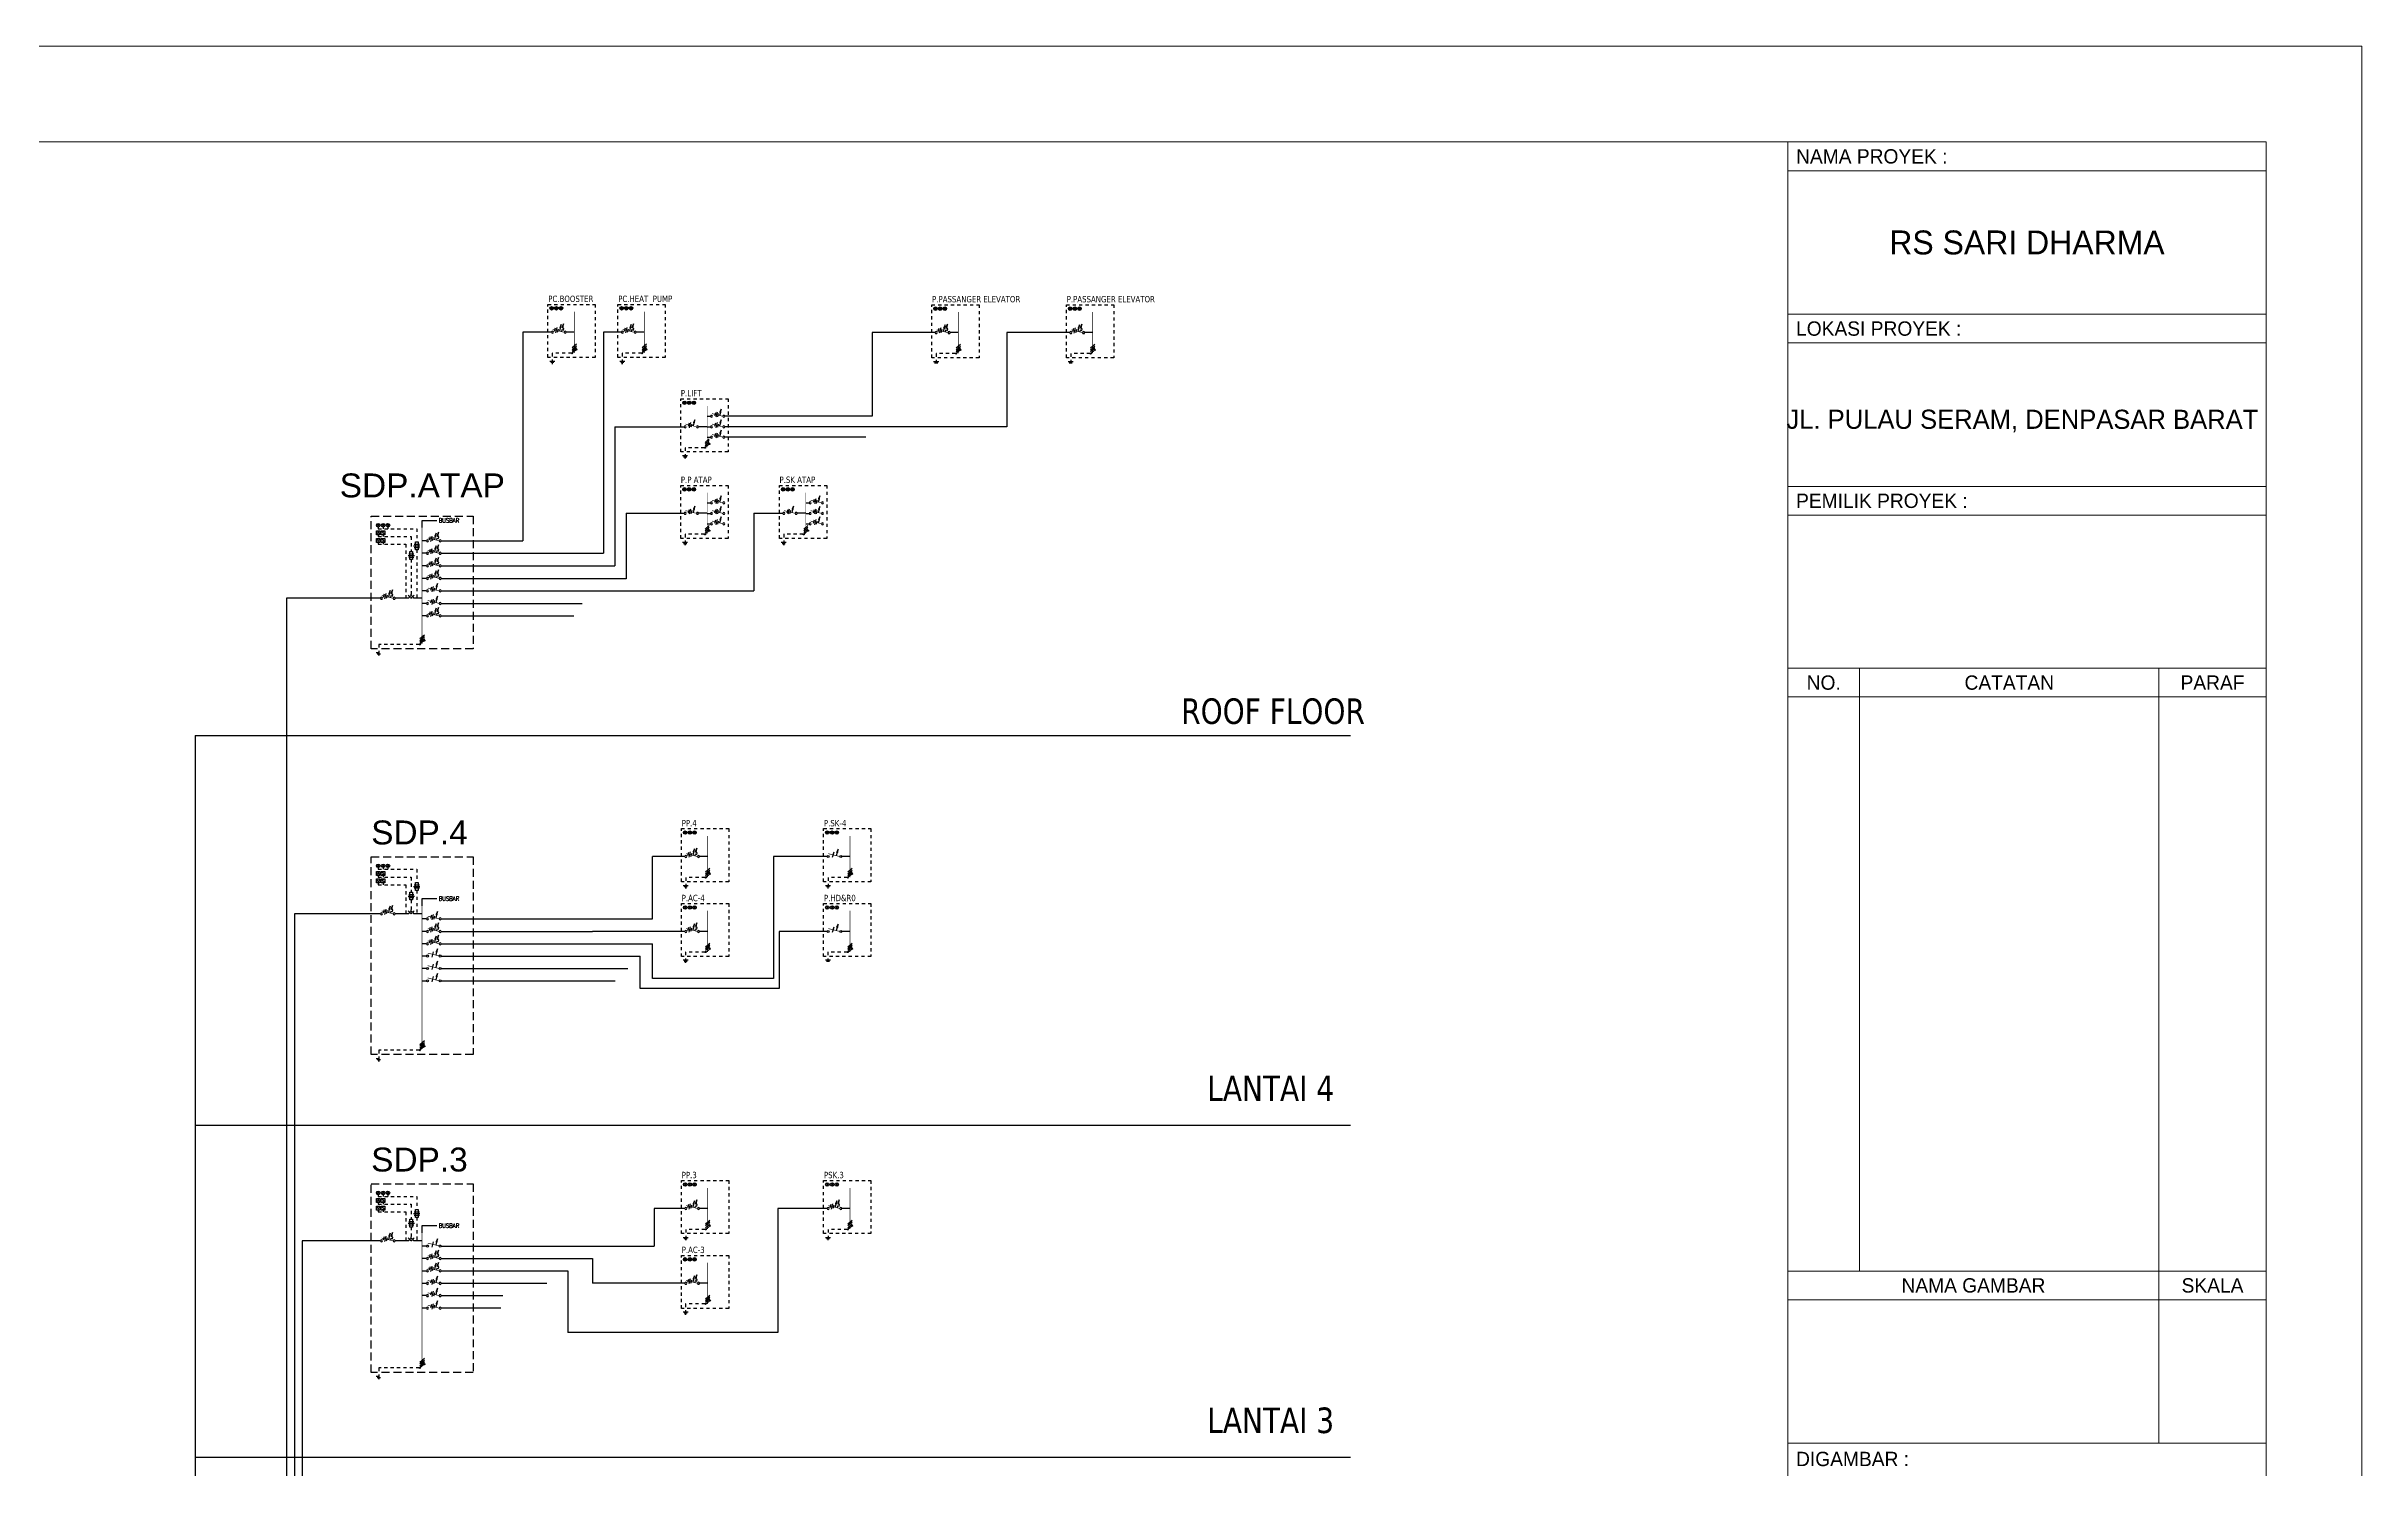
# Model space of a CAD drawing. Header units: inches. Extents: x 31310 to 32350, y 3900 to 5049.
# Drawn here: x 31863.4 to 31936, y 4212.1 to 4256.7 of the extents above; entities that cross this region are included whole.
import ezdxf
from ezdxf.enums import TextEntityAlignment as Align

# ---------------------------------------------------------------- set-up
doc = ezdxf.new("R2010")
doc.units = ezdxf.units.IN
doc.header["$MEASUREMENT"] = 0
doc.linetypes.add('DASHDOT2', pattern=[0.5, 0.25, -0.125, 0, -0.125])
doc.linetypes.add('HIDDEN', pattern=[0.375, 0.25, -0.125])
for name, color, linetype in [('-TXT', 7, 'Continuous'), ('TEXTKOP', 7, 'Continuous'), ('WIRING', 4, 'Continuous')]:
    doc.layers.add(name, color=color, linetype=linetype)
doc.layers.add('A-FURN-EQPM', color=177, linetype='Continuous', lineweight=0)
doc.layers.add('US-Elevation', color=9, linetype='Continuous', lineweight=5)
doc.styles.add('1 100', font='GOTHIC.TTF')
doc.styles.add('ARIAL', font='arial.ttf')
doc.styles.add('dwi', font='romans.shx', dxfattribs={"width": 0.8, "height": 0.3})
doc.styles.add('DWI1', font='verdana.ttf', dxfattribs={"height": 0.6})

# ---------------------------------------------------------------- blocks, each defined once
blk = doc.blocks.new('_ClosedBlank')
at = {"color": 0, "linetype": 'ByBlock', "lineweight": -2}
for p, q in [((-1, 0.17), (0, 0)), ((-1, 0.17), (-1, -0.17)), ((0, 0), (-1, -0.17))]:
    blk.add_line(p, q, dxfattribs=at)
blk = doc.blocks.new('-MCB3PH')
at = {"layer": 'WIRING', "color": 7}
for p, q in [((0.41, 0.17), (0.47, -0.03)), ((0.49, 0.26), (0.57, -0.06)), ((0.59, 0.22), (0.65, 0.02))]:
    blk.add_line(p, q, dxfattribs=at)
at = {"layer": 'WIRING', "const_width": 0.04}
blk.add_lwpolyline([(0.12, 0), (0.81, 0.17)], dxfattribs=at)
at = {"layer": 'WIRING', "color": 7}
blk.add_lwpolyline([(0.28, 0.24), (0.33, 0.05)], dxfattribs=at)
at = {"layer": 'WIRING'}
for centre in [(0.06, 0), (0.83, 0)]:
    blk.add_circle(centre, 0.0605, dxfattribs=at)
at = {"layer": 'WIRING', "color": 7, "xscale": 0.1999999999999972, "yscale": 0.1999999999999972, "zscale": 0.1999999999999972, "rotation": 105.3991931955513}
blk.add_blockref('_ClosedBlank', (0.23, 0.44), dxfattribs=at)
blk = doc.blocks.new('-MCCB')
at = {"layer": 'WIRING', "color": 7}
for p, q in [((0.14, 0.23), (0.23, 0.26)), ((0.16, 0.13), (0.14, 0.23)), ((0.26, 0.16), (0.16, 0.13)), ((0.23, 0.26), (0.21, 0.32)), ((0.49, 0.19), (0.55, -0.01)), ((0.56, 0.28), (0.65, -0.04)), ((0.67, 0.24), (0.73, 0.04))]:
    blk.add_line(p, q, dxfattribs=at)
at = {"layer": 'WIRING', "const_width": 0.04}
blk.add_lwpolyline([(0.12, 0), (0.81, 0.17)], dxfattribs=at)
at = {"layer": 'WIRING', "color": 7}
for points in [[(0.26, 0.16), (0.29, 0.04)], [(0.36, 0.27), (0.41, 0.07)]]:
    blk.add_lwpolyline(points, dxfattribs=at)
at = {"layer": 'WIRING'}
for centre in [(0.06, 0), (0.83, 0)]:
    blk.add_circle(centre, 0.0605, dxfattribs=at)
at = {"layer": 'WIRING', "color": 7, "xscale": 0.1999999999999972, "yscale": 0.1999999999999972, "zscale": 0.1999999999999972, "rotation": 105.3991931955513}
for p in [(0.16, 0.51), (0.3, 0.46)]:
    blk.add_blockref('_ClosedBlank', p, dxfattribs=at)
blk = doc.blocks.new('erthrhhrthre')
for p, q in [((-103.505, 130.043), (-229.505, 130.043)), ((-103.505, 40.943), (-103.505, 130.043)), ((-121.505, 121.643), (-106.505, 121.643)), ((-121.505, 116.243), (-106.505, 116.243)), ((-121.505, 110.543), (-106.505, 110.543)), ((-121.505, 91.642), (-106.505, 91.642)), ((-121.505, 86.242), (-106.505, 86.242))]:
    blk.add_line(p, q)
at = {"color": 5}
for p, q in [((-106.505, 127.043), (-225.005, 127.043)), ((-121.505, 43.943), (-121.505, 127.043)), ((-106.505, 43.943), (-106.505, 127.043))]:
    blk.add_line(p, q, dxfattribs=at)
at = {"ltscale": 8}
for p, q in [((-121.505, 126.143), (-106.505, 126.143)), ((-121.505, 120.743), (-106.505, 120.743)), ((-121.505, 115.343), (-106.505, 115.343)), ((-119.255, 91.642), (-119.255, 110.543)), ((-109.863, 86.242), (-109.863, 110.543)), ((-121.505, 109.643), (-106.505, 109.643)), ((-121.505, 90.742), (-106.505, 90.742))]:
    blk.add_line(p, q, dxfattribs=at)
at = {"layer": 'A-FURN-EQPM', "color": 0, "linetype": 'ByBlock', "lineweight": -2, "ltscale": 0.25}
blk.add_lwpolyline([(-229.505, 40.943), (-103.505, 40.943), (-103.505, 130.043), (-229.505, 130.043)], close=True, dxfattribs=at)
at = {"layer": 'TEXTKOP', "style": '1 100'}
for s, p in [('NAMA PROYEK :', (-121.247, 126.593)), ('LOKASI PROYEK :', (-121.247, 121.193)), ('PEMILIK PROYEK :', (-121.247, 115.793)), ('DIGAMBAR :', (-121.247, 85.75))]:
    blk.add_text(s, height=0.45, dxfattribs=at).set_placement(p, align=Align.MIDDLE_LEFT)
at = {"layer": 'TEXTKOP', "style": '1 100', "oblique": 0}
for s, height, p in [('RS SARI DHARMA', 0.75, (-114.005, 123.893)), ('JL. PULAU SERAM, DENPASAR BARAT ', 0.6, (-114.037, 118.349))]:
    blk.add_text(s, height=height, rotation=359.99148, dxfattribs=at).set_placement(p, align=Align.MIDDLE_CENTER)
at = {"layer": 'TEXTKOP', "style": '1 100'}
for s, p in [('NO.', (-120.38, 110.093)), ('CATATAN', (-114.559, 110.093)), ('PARAF', (-108.184, 110.093)), ('NAMA GAMBAR', (-115.684, 91.192)), ('SKALA', (-108.184, 91.192))]:
    blk.add_text(s, height=0.45, dxfattribs=at).set_placement(p, align=Align.MIDDLE_CENTER)

msp = doc.modelspace()

# ---------------------------------------------------------------- linework, layer by layer
at = {"ltscale": 2}
for p, q in [((31874.741, 4240.754), (31874.9, 4240.754)), ((31874.895, 4241.008), (31875.094, 4241.008)), ((31874.915, 4241.057), (31875.074, 4241.057)), ((31874.915, 4240.96), (31875.074, 4240.96)), ((31874.721, 4240.706), (31874.92, 4240.706)), ((31874.741, 4240.658), (31874.9, 4240.658)), ((31874.721, 4230.028), (31874.92, 4230.028)), ((31874.741, 4230.076), (31874.9, 4230.076)), ((31874.741, 4229.98), (31874.9, 4229.98)), ((31874.895, 4230.33), (31875.094, 4230.33)), ((31874.915, 4230.378), (31875.074, 4230.378)), ((31874.915, 4230.282), (31875.074, 4230.282)), ((31874.721, 4219.772), (31874.92, 4219.772)), ((31874.741, 4219.82), (31874.9, 4219.82)), ((31874.741, 4219.724), (31874.9, 4219.724)), ((31874.895, 4220.074), (31875.094, 4220.074)), ((31874.915, 4220.123), (31875.074, 4220.123)), ((31874.915, 4220.026), (31875.074, 4220.026))]:
    msp.add_line(p, q, dxfattribs=at)
at = {"color": 5, "ltscale": 0.03}
for p, q in [((31874.815, 4239.365), (31874.815, 4239.365)), ((31874.815, 4229.472), (31874.815, 4229.472)), ((31874.815, 4219.216), (31874.815, 4219.216))]:
    msp.add_line(p, q, dxfattribs=at)
at = {"color": 8, "ltscale": 2}
for p, q in [((31868.038, 4235.06), (31868.038, 4180.626)), ((31868.038, 4235.06), (31904.277, 4235.06)), ((31868.038, 4235.06), (31904.277, 4235.06)), ((31868.038, 4222.848), (31904.277, 4222.848)), ((31868.038, 4212.437), (31904.277, 4212.437))]:
    msp.add_line(p, q, dxfattribs=at)
at = {"color": 7, "ltscale": 2, "elevation": 0}
for points in [[(31874.776, 4240.828), (31874.864, 4240.828), (31874.864, 4240.584), (31874.776, 4240.584)], [(31874.95, 4241.131), (31875.039, 4241.131), (31875.039, 4240.886), (31874.95, 4240.886)], [(31874.776, 4230.15), (31874.864, 4230.15), (31874.864, 4229.906), (31874.776, 4229.906)], [(31874.95, 4230.453), (31875.039, 4230.453), (31875.039, 4230.208), (31874.95, 4230.208)], [(31874.776, 4219.894), (31874.864, 4219.894), (31874.864, 4219.65), (31874.776, 4219.65)], [(31874.95, 4220.197), (31875.039, 4220.197), (31875.039, 4219.952), (31874.95, 4219.952)]]:
    msp.add_lwpolyline(points, close=True, dxfattribs=at)
at = {"ltscale": 2}
for centre in [(31874.82, 4239.38), (31874.82, 4229.487), (31874.82, 4219.231)]:
    msp.add_circle(centre, 0.0148, dxfattribs=at)
at = {"layer": 'WIRING', "color": 8}
for p, q in [((31879.262, 4248.496), (31879.186, 4248.42)), ((31879.186, 4248.496), (31879.262, 4248.42)), ((31879.333, 4248.496), (31879.409, 4248.42)), ((31879.409, 4248.496), (31879.333, 4248.42)), ((31879.556, 4248.496), (31879.48, 4248.42)), ((31879.48, 4248.496), (31879.556, 4248.42)), ((31881.457, 4248.496), (31881.381, 4248.42)), ((31881.381, 4248.496), (31881.457, 4248.42)), ((31881.527, 4248.496), (31881.604, 4248.42)), ((31881.604, 4248.496), (31881.527, 4248.42)), ((31881.75, 4248.496), (31881.674, 4248.42)), ((31881.674, 4248.496), (31881.75, 4248.42)), ((31891.303, 4248.485), (31891.226, 4248.409)), ((31891.226, 4248.485), (31891.303, 4248.409)), ((31891.373, 4248.485), (31891.45, 4248.409)), ((31891.45, 4248.485), (31891.373, 4248.409)), ((31891.596, 4248.485), (31891.52, 4248.409)), ((31891.52, 4248.485), (31891.596, 4248.409)), ((31895.525, 4248.485), (31895.448, 4248.409)), ((31895.448, 4248.485), (31895.525, 4248.409)), ((31895.595, 4248.485), (31895.672, 4248.409)), ((31895.672, 4248.485), (31895.595, 4248.409)), ((31895.818, 4248.485), (31895.742, 4248.409)), ((31895.742, 4248.485), (31895.818, 4248.409)), ((31883.429, 4245.534), (31883.352, 4245.458)), ((31883.352, 4245.534), (31883.429, 4245.458)), ((31883.499, 4245.534), (31883.575, 4245.458)), ((31883.575, 4245.534), (31883.499, 4245.458)), ((31883.722, 4245.534), (31883.646, 4245.458)), ((31883.646, 4245.534), (31883.722, 4245.458)), ((31883.429, 4242.819), (31883.352, 4242.742)), ((31883.352, 4242.819), (31883.429, 4242.742)), ((31883.499, 4242.819), (31883.575, 4242.742)), ((31883.575, 4242.819), (31883.499, 4242.742)), ((31883.722, 4242.819), (31883.646, 4242.742)), ((31883.646, 4242.819), (31883.722, 4242.742)), ((31886.523, 4242.819), (31886.447, 4242.742)), ((31886.447, 4242.819), (31886.523, 4242.742)), ((31886.594, 4242.819), (31886.67, 4242.742)), ((31886.67, 4242.819), (31886.594, 4242.742)), ((31886.817, 4242.819), (31886.741, 4242.742)), ((31886.741, 4242.819), (31886.817, 4242.742)), ((31873.743, 4241.695), (31873.823, 4241.615)), ((31873.823, 4241.695), (31873.743, 4241.615)), ((31873.976, 4241.695), (31873.896, 4241.615)), ((31873.896, 4241.695), (31873.976, 4241.615)), ((31874.049, 4241.695), (31874.129, 4241.615)), ((31874.129, 4241.695), (31874.049, 4241.615)), ((31883.448, 4232.056), (31883.372, 4231.98)), ((31883.372, 4232.056), (31883.448, 4231.98)), ((31883.518, 4232.056), (31883.595, 4231.98)), ((31883.595, 4232.056), (31883.518, 4231.98)), ((31883.742, 4232.056), (31883.665, 4231.98)), ((31883.665, 4232.056), (31883.742, 4231.98)), ((31887.909, 4232.056), (31887.833, 4231.98)), ((31887.833, 4232.056), (31887.909, 4231.98)), ((31887.98, 4232.056), (31888.056, 4231.98)), ((31888.056, 4232.056), (31887.98, 4231.98)), ((31888.203, 4232.056), (31888.127, 4231.98)), ((31888.127, 4232.056), (31888.203, 4231.98)), ((31873.743, 4231.017), (31873.823, 4230.937)), ((31873.823, 4231.017), (31873.743, 4230.937)), ((31873.976, 4231.017), (31873.896, 4230.937)), ((31873.896, 4231.017), (31873.976, 4230.937)), ((31874.049, 4231.017), (31874.129, 4230.937)), ((31874.129, 4231.017), (31874.049, 4230.937)), ((31883.448, 4229.709), (31883.372, 4229.633)), ((31883.372, 4229.709), (31883.448, 4229.633)), ((31883.518, 4229.709), (31883.595, 4229.633)), ((31883.595, 4229.709), (31883.518, 4229.633)), ((31883.742, 4229.709), (31883.665, 4229.633)), ((31883.665, 4229.709), (31883.742, 4229.633)), ((31887.909, 4229.709), (31887.833, 4229.633)), ((31887.833, 4229.709), (31887.909, 4229.633)), ((31887.98, 4229.709), (31888.056, 4229.633)), ((31888.056, 4229.709), (31887.98, 4229.633)), ((31888.203, 4229.709), (31888.127, 4229.633)), ((31888.127, 4229.709), (31888.203, 4229.633)), ((31873.743, 4220.761), (31873.823, 4220.681)), ((31873.823, 4220.761), (31873.743, 4220.681)), ((31873.976, 4220.761), (31873.896, 4220.681)), ((31873.896, 4220.761), (31873.976, 4220.681)), ((31874.049, 4220.761), (31874.129, 4220.681)), ((31874.129, 4220.761), (31874.049, 4220.681)), ((31883.448, 4221.023), (31883.372, 4220.947)), ((31883.372, 4221.023), (31883.448, 4220.947)), ((31883.518, 4221.023), (31883.595, 4220.947)), ((31883.595, 4221.023), (31883.518, 4220.947)), ((31883.742, 4221.023), (31883.665, 4220.947)), ((31883.665, 4221.023), (31883.742, 4220.947)), ((31887.909, 4221.023), (31887.833, 4220.947)), ((31887.833, 4221.023), (31887.909, 4220.947)), ((31887.98, 4221.023), (31888.056, 4220.947)), ((31888.056, 4221.023), (31887.98, 4220.947)), ((31888.203, 4221.023), (31888.127, 4220.947)), ((31888.127, 4221.023), (31888.203, 4220.947)), ((31883.448, 4218.676), (31883.372, 4218.6)), ((31883.372, 4218.676), (31883.448, 4218.6)), ((31883.518, 4218.676), (31883.595, 4218.6)), ((31883.595, 4218.676), (31883.518, 4218.6)), ((31883.742, 4218.676), (31883.665, 4218.6)), ((31883.665, 4218.676), (31883.742, 4218.6))]:
    msp.add_line(p, q, dxfattribs=at)
at = {"layer": 'WIRING', "ltscale": 2}
for p, q in [((31879.217, 4247.706), (31878.321, 4247.706)), ((31878.321, 4247.706), (31878.321, 4241.168)), ((31881.411, 4247.706), (31880.851, 4247.706)), ((31880.851, 4247.706), (31880.851, 4240.775)), ((31881.203, 4244.744), (31881.203, 4240.382)), ((31881.203, 4244.744), (31883.383, 4244.744)), ((31884.102, 4245.071), (31884.212, 4245.071)), ((31884.102, 4244.743), (31884.212, 4244.743)), ((31884.102, 4244.417), (31884.212, 4244.417)), ((31884.102, 4242.355), (31884.212, 4242.355)), ((31887.197, 4242.355), (31887.307, 4242.355)), ((31881.556, 4242.029), (31881.556, 4239.98)), ((31881.556, 4242.029), (31883.383, 4242.029)), ((31884.102, 4242.028), (31884.212, 4242.028)), ((31884.102, 4241.702), (31884.212, 4241.702)), ((31885.57, 4242.029), (31885.57, 4239.597)), ((31885.57, 4242.029), (31886.478, 4242.029)), ((31887.197, 4242.028), (31887.307, 4242.028)), ((31887.197, 4241.702), (31887.307, 4241.702)), ((31875.298, 4241.168), (31875.16, 4241.168)), ((31875.298, 4240.775), (31875.16, 4240.775)), ((31875.761, 4241.168), (31878.321, 4241.168)), ((31875.761, 4240.775), (31880.851, 4240.775)), ((31875.298, 4240.382), (31875.16, 4240.382)), ((31875.761, 4240.382), (31881.203, 4240.382)), ((31873.854, 4239.365), (31870.903, 4239.365)), ((31870.903, 4239.365), (31870.903, 4192.898)), ((31875.298, 4239.99), (31875.16, 4239.99)), ((31875.298, 4239.597), (31875.16, 4239.597)), ((31881.556, 4239.98), (31875.76, 4239.98)), ((31875.761, 4239.597), (31885.57, 4239.597)), ((31875.298, 4239.205), (31875.16, 4239.205)), ((31875.298, 4238.812), (31875.16, 4238.812)), ((31875.761, 4239.205), (31880.178, 4239.205)), ((31875.761, 4238.812), (31879.921, 4238.812)), ((31883.402, 4231.267), (31882.387, 4231.267)), ((31882.387, 4229.312), (31882.387, 4231.267)), ((31887.864, 4231.267), (31886.179, 4231.267)), ((31886.179, 4231.267), (31886.179, 4227.448)), ((31871.153, 4229.472), (31871.153, 4192.148)), ((31873.854, 4229.472), (31871.153, 4229.472)), ((31875.298, 4229.312), (31875.16, 4229.312)), ((31875.761, 4229.312), (31882.387, 4229.312)), ((31875.298, 4228.919), (31875.16, 4228.919)), ((31875.298, 4228.526), (31875.16, 4228.526)), ((31875.761, 4228.919), (31880.504, 4228.919)), ((31875.761, 4228.534), (31882.387, 4228.534)), ((31883.402, 4228.919), (31880.504, 4228.919)), ((31882.387, 4227.448), (31882.387, 4228.534)), ((31887.864, 4228.919), (31886.364, 4228.919)), ((31886.364, 4228.919), (31886.364, 4227.131)), ((31875.298, 4228.141), (31875.16, 4228.141)), ((31875.298, 4227.756), (31875.16, 4227.756)), ((31875.761, 4228.149), (31882.002, 4228.149)), ((31875.761, 4227.756), (31881.609, 4227.756)), ((31882.002, 4227.131), (31882.002, 4228.149)), ((31875.298, 4227.364), (31875.16, 4227.364)), ((31875.761, 4227.371), (31881.217, 4227.371)), ((31886.364, 4227.131), (31882.002, 4227.131)), ((31886.179, 4227.448), (31882.387, 4227.448)), ((31883.402, 4220.233), (31882.444, 4220.233)), ((31882.444, 4220.233), (31882.444, 4219.056)), ((31887.864, 4220.233), (31886.316, 4220.233)), ((31886.316, 4220.233), (31886.316, 4216.341)), ((31871.403, 4219.216), (31871.403, 4191.398)), ((31873.854, 4219.216), (31871.403, 4219.216)), ((31875.298, 4219.056), (31875.16, 4219.056)), ((31875.761, 4219.056), (31882.444, 4219.056)), ((31875.298, 4218.663), (31875.16, 4218.663)), ((31875.298, 4218.27), (31875.16, 4218.27)), ((31875.761, 4218.663), (31880.504, 4218.663)), ((31875.761, 4218.278), (31879.728, 4218.278)), ((31879.728, 4218.278), (31879.728, 4216.341)), ((31880.504, 4218.663), (31880.504, 4217.886)), ((31875.298, 4217.885), (31875.16, 4217.885)), ((31875.298, 4217.5), (31875.16, 4217.5)), ((31875.761, 4217.893), (31879.073, 4217.893)), ((31875.761, 4217.5), (31877.694, 4217.5)), ((31883.402, 4217.886), (31880.504, 4217.886)), ((31875.298, 4217.108), (31875.16, 4217.108)), ((31875.761, 4217.115), (31877.627, 4217.115)), ((31886.316, 4216.341), (31879.728, 4216.341))]:
    msp.add_line(p, q, dxfattribs=at)
at = {"layer": 'WIRING'}
for p, q in [((31879.936, 4247.706), (31879.661, 4247.706)), ((31882.13, 4247.706), (31881.856, 4247.706)), ((31889.282, 4247.695), (31889.282, 4245.071)), ((31891.257, 4247.695), (31889.282, 4247.695)), ((31891.976, 4247.695), (31891.701, 4247.695)), ((31893.504, 4247.695), (31893.504, 4244.743)), ((31895.479, 4247.695), (31893.504, 4247.695)), ((31896.198, 4247.695), (31895.923, 4247.695)), ((31884.102, 4244.744), (31883.827, 4244.744)), ((31889.282, 4245.071), (31884.656, 4245.071)), ((31893.504, 4244.743), (31884.656, 4244.743)), ((31889.08, 4244.417), (31884.656, 4244.417)), ((31884.102, 4242.029), (31883.827, 4242.029)), ((31887.197, 4242.029), (31886.922, 4242.029)), ((31874.748, 4239.365), (31874.317, 4239.365)), ((31874.769, 4239.417), (31874.728, 4239.458)), ((31874.82, 4239.438), (31874.82, 4239.492)), ((31874.872, 4239.417), (31874.913, 4239.458)), ((31875.16, 4239.365), (31874.893, 4239.365)), ((31884.121, 4231.267), (31883.847, 4231.267)), ((31888.583, 4231.267), (31888.308, 4231.267)), ((31874.748, 4229.472), (31874.317, 4229.472)), ((31874.769, 4229.524), (31874.728, 4229.565)), ((31874.82, 4229.545), (31874.82, 4229.599)), ((31874.872, 4229.524), (31874.913, 4229.565)), ((31875.16, 4229.472), (31874.893, 4229.472)), ((31884.121, 4228.919), (31883.847, 4228.919)), ((31888.583, 4228.919), (31888.308, 4228.919)), ((31884.121, 4220.233), (31883.847, 4220.233)), ((31888.583, 4220.233), (31888.308, 4220.233)), ((31874.748, 4219.216), (31874.317, 4219.216)), ((31874.769, 4219.268), (31874.728, 4219.309)), ((31874.82, 4219.289), (31874.82, 4219.343)), ((31874.872, 4219.268), (31874.913, 4219.309)), ((31875.16, 4219.216), (31874.893, 4219.216)), ((31884.121, 4217.886), (31883.847, 4217.886))]:
    msp.add_line(p, q, dxfattribs=at)
at = {"layer": 'WIRING', "color": 7, "ltscale": 2}
for p, q in [((31880.003, 4247.33), (31879.868, 4247.215)), ((31880.003, 4247.275), (31879.868, 4247.159)), ((31882.197, 4247.33), (31882.063, 4247.215)), ((31882.197, 4247.275), (31882.063, 4247.159)), ((31892.043, 4247.318), (31891.909, 4247.203)), ((31896.265, 4247.318), (31896.131, 4247.203)), ((31880.003, 4247.219), (31879.868, 4247.104)), ((31879.99, 4247.153), (31879.882, 4247.06)), ((31882.197, 4247.219), (31882.063, 4247.104)), ((31882.184, 4247.153), (31882.076, 4247.06)), ((31892.043, 4247.263), (31891.909, 4247.148)), ((31892.043, 4247.208), (31891.909, 4247.093)), ((31892.03, 4247.141), (31891.922, 4247.049)), ((31896.265, 4247.263), (31896.131, 4247.148)), ((31896.265, 4247.208), (31896.131, 4247.093)), ((31896.252, 4247.141), (31896.144, 4247.049)), ((31884.169, 4244.368), (31884.035, 4244.253)), ((31884.169, 4244.313), (31884.035, 4244.198)), ((31884.169, 4244.258), (31884.035, 4244.142)), ((31884.156, 4244.191), (31884.048, 4244.099)), ((31875.16, 4241.581), (31875.16, 4241.809)), ((31875.16, 4241.809), (31875.619, 4241.809)), ((31884.169, 4241.652), (31884.035, 4241.537)), ((31884.169, 4241.597), (31884.035, 4241.482)), ((31884.169, 4241.542), (31884.035, 4241.427)), ((31884.156, 4241.475), (31884.048, 4241.383)), ((31887.264, 4241.652), (31887.129, 4241.537)), ((31887.264, 4241.597), (31887.129, 4241.482)), ((31887.264, 4241.542), (31887.129, 4241.427)), ((31887.25, 4241.475), (31887.143, 4241.383)), ((31875.23, 4238.214), (31875.09, 4238.094)), ((31875.23, 4238.156), (31875.09, 4238.036)), ((31875.23, 4238.099), (31875.09, 4237.979)), ((31875.216, 4238.029), (31875.104, 4237.933)), ((31884.188, 4230.89), (31884.054, 4230.775)), ((31884.188, 4230.835), (31884.054, 4230.72)), ((31884.188, 4230.78), (31884.054, 4230.664)), ((31884.175, 4230.713), (31884.067, 4230.621)), ((31888.65, 4230.89), (31888.515, 4230.775)), ((31888.65, 4230.835), (31888.515, 4230.72)), ((31888.65, 4230.78), (31888.515, 4230.664)), ((31888.636, 4230.713), (31888.529, 4230.621)), ((31875.16, 4229.725), (31875.16, 4229.953)), ((31875.16, 4229.953), (31875.619, 4229.953)), ((31884.188, 4228.543), (31884.054, 4228.427)), ((31884.188, 4228.487), (31884.054, 4228.372)), ((31884.188, 4228.432), (31884.054, 4228.317)), ((31888.65, 4228.543), (31888.515, 4228.427)), ((31888.65, 4228.487), (31888.515, 4228.372)), ((31888.65, 4228.432), (31888.515, 4228.317)), ((31884.175, 4228.366), (31884.067, 4228.273)), ((31888.636, 4228.366), (31888.529, 4228.273)), ((31875.23, 4225.489), (31875.09, 4225.369)), ((31875.23, 4225.431), (31875.09, 4225.311)), ((31875.23, 4225.374), (31875.09, 4225.254)), ((31875.216, 4225.304), (31875.104, 4225.208)), ((31875.16, 4219.469), (31875.16, 4219.697)), ((31875.16, 4219.697), (31875.619, 4219.697)), ((31884.188, 4219.857), (31884.054, 4219.742)), ((31884.188, 4219.802), (31884.054, 4219.687)), ((31884.188, 4219.747), (31884.054, 4219.631)), ((31884.175, 4219.68), (31884.067, 4219.588)), ((31888.65, 4219.857), (31888.515, 4219.742)), ((31888.65, 4219.802), (31888.515, 4219.687)), ((31888.65, 4219.747), (31888.515, 4219.631)), ((31888.636, 4219.68), (31888.529, 4219.588)), ((31884.188, 4217.509), (31884.054, 4217.394)), ((31884.188, 4217.454), (31884.054, 4217.339)), ((31884.188, 4217.399), (31884.054, 4217.284)), ((31884.175, 4217.333), (31884.067, 4217.24)), ((31875.23, 4215.524), (31875.09, 4215.404)), ((31875.23, 4215.467), (31875.09, 4215.347)), ((31875.23, 4215.409), (31875.09, 4215.289)), ((31875.216, 4215.34), (31875.104, 4215.244))]:
    msp.add_line(p, q, dxfattribs=at)
at = {"layer": 'WIRING', "color": 7, "linetype": 'DASHDOT2', "ltscale": 3}
for p, q in [((31879.166, 4246.8), (31879.324, 4246.8)), ((31879.197, 4246.765), (31879.292, 4246.765)), ((31879.225, 4246.73), (31879.265, 4246.73)), ((31881.36, 4246.8), (31881.518, 4246.8)), ((31881.392, 4246.765), (31881.487, 4246.765)), ((31881.419, 4246.73), (31881.459, 4246.73)), ((31891.206, 4246.788), (31891.364, 4246.788)), ((31891.237, 4246.753), (31891.333, 4246.753)), ((31895.428, 4246.788), (31895.586, 4246.788)), ((31895.459, 4246.753), (31895.555, 4246.753)), ((31883.332, 4243.838), (31883.49, 4243.838)), ((31883.363, 4243.803), (31883.459, 4243.803)), ((31883.391, 4243.768), (31883.431, 4243.768)), ((31883.332, 4241.122), (31883.49, 4241.122)), ((31883.363, 4241.087), (31883.459, 4241.087)), ((31883.391, 4241.052), (31883.431, 4241.052)), ((31886.427, 4241.122), (31886.585, 4241.122)), ((31886.458, 4241.087), (31886.553, 4241.087)), ((31886.486, 4241.052), (31886.525, 4241.052)), ((31883.351, 4230.36), (31883.509, 4230.36)), ((31883.383, 4230.325), (31883.478, 4230.325)), ((31883.41, 4230.29), (31883.45, 4230.29)), ((31887.813, 4230.36), (31887.971, 4230.36)), ((31887.844, 4230.325), (31887.939, 4230.325)), ((31887.872, 4230.29), (31887.911, 4230.29)), ((31883.347, 4228.024), (31883.505, 4228.024)), ((31883.378, 4227.989), (31883.474, 4227.989)), ((31883.406, 4227.954), (31883.446, 4227.954)), ((31887.809, 4228.024), (31887.966, 4228.024)), ((31887.84, 4227.989), (31887.935, 4227.989)), ((31883.351, 4219.327), (31883.509, 4219.327)), ((31883.383, 4219.292), (31883.478, 4219.292)), ((31883.41, 4219.257), (31883.45, 4219.257)), ((31887.813, 4219.327), (31887.971, 4219.327)), ((31887.844, 4219.292), (31887.939, 4219.292)), ((31887.872, 4219.257), (31887.911, 4219.257)), ((31883.347, 4216.991), (31883.505, 4216.991)), ((31883.378, 4216.956), (31883.474, 4216.956)), ((31883.406, 4216.921), (31883.446, 4216.921))]:
    msp.add_line(p, q, dxfattribs=at)
at = {"layer": 'WIRING', "color": 7, "linetype": 'DASHDOT2', "ltscale": 0.03}
for p, q in [((31879.851, 4247.049), (31879.245, 4247.049)), ((31879.245, 4247.049), (31879.245, 4246.8)), ((31882.045, 4247.049), (31881.439, 4247.049)), ((31881.439, 4247.049), (31881.439, 4246.8)), ((31891.891, 4247.038), (31891.285, 4247.038)), ((31891.285, 4247.038), (31891.285, 4246.788)), ((31896.113, 4247.038), (31895.507, 4247.038)), ((31895.507, 4247.038), (31895.507, 4246.788)), ((31884.017, 4244.087), (31883.411, 4244.087)), ((31883.411, 4244.087), (31883.411, 4243.838)), ((31884.017, 4241.372), (31883.411, 4241.372)), ((31883.411, 4241.372), (31883.411, 4241.122)), ((31887.112, 4241.372), (31886.506, 4241.372)), ((31886.506, 4241.372), (31886.506, 4241.122)), ((31873.804, 4237.921), (31873.804, 4237.661)), ((31875.072, 4237.921), (31873.804, 4237.921)), ((31873.722, 4237.661), (31873.887, 4237.661)), ((31873.755, 4237.625), (31873.854, 4237.625)), ((31873.784, 4237.588), (31873.825, 4237.588)), ((31884.036, 4230.609), (31883.43, 4230.609)), ((31883.43, 4230.609), (31883.43, 4230.36)), ((31888.498, 4230.609), (31887.892, 4230.609)), ((31887.892, 4230.609), (31887.892, 4230.36)), ((31884.032, 4228.273), (31883.426, 4228.273)), ((31883.426, 4228.273), (31883.426, 4228.024)), ((31888.494, 4228.273), (31887.887, 4228.273)), ((31887.887, 4228.273), (31887.887, 4228.024)), ((31873.722, 4224.936), (31873.887, 4224.936)), ((31873.755, 4224.9), (31873.854, 4224.9)), ((31873.784, 4224.863), (31873.825, 4224.863)), ((31873.804, 4225.196), (31873.804, 4224.936)), ((31875.072, 4225.196), (31873.804, 4225.196)), ((31884.036, 4219.576), (31883.43, 4219.576)), ((31883.43, 4219.576), (31883.43, 4219.327)), ((31888.498, 4219.576), (31887.892, 4219.576)), ((31887.892, 4219.576), (31887.892, 4219.327)), ((31884.032, 4217.24), (31883.426, 4217.24)), ((31883.426, 4217.24), (31883.426, 4216.991)), ((31873.722, 4214.972), (31873.887, 4214.972)), ((31873.755, 4214.935), (31873.854, 4214.935)), ((31873.784, 4214.899), (31873.825, 4214.899)), ((31873.804, 4215.232), (31873.804, 4214.972)), ((31875.072, 4215.232), (31873.804, 4215.232))]:
    msp.add_line(p, q, dxfattribs=at)
at = {"layer": 'WIRING', "color": 7, "linetype": 'HIDDEN', "ltscale": 0.02}
for p, q in [((31873.783, 4241.599), (31873.783, 4241.547)), ((31873.783, 4241.547), (31874.995, 4241.547)), ((31873.936, 4241.599), (31873.936, 4241.547)), ((31874.089, 4241.599), (31874.089, 4241.547)), ((31874.995, 4241.547), (31874.995, 4241.131)), ((31873.783, 4241.355), (31873.783, 4241.298)), ((31873.783, 4241.298), (31874.82, 4241.298)), ((31873.783, 4241.117), (31873.783, 4241.059)), ((31873.783, 4241.059), (31874.646, 4241.059)), ((31873.936, 4241.355), (31873.936, 4241.298)), ((31873.936, 4241.117), (31873.936, 4241.059)), ((31874.646, 4241.059), (31874.646, 4239.365)), ((31874.82, 4241.298), (31874.82, 4240.828)), ((31874.82, 4241.092), (31874.82, 4240.828)), ((31874.995, 4240.886), (31874.995, 4239.365)), ((31874.82, 4240.584), (31874.82, 4239.438)), ((31873.783, 4230.921), (31873.783, 4230.869)), ((31873.783, 4230.869), (31874.995, 4230.869)), ((31873.783, 4230.677), (31873.783, 4230.62)), ((31873.783, 4230.62), (31874.82, 4230.62)), ((31873.936, 4230.921), (31873.936, 4230.869)), ((31873.936, 4230.677), (31873.936, 4230.62)), ((31874.089, 4230.921), (31874.089, 4230.869)), ((31874.82, 4230.62), (31874.82, 4230.15)), ((31874.995, 4230.869), (31874.995, 4230.453)), ((31873.783, 4230.439), (31873.783, 4230.381)), ((31873.783, 4230.381), (31874.646, 4230.381)), ((31873.936, 4230.439), (31873.936, 4230.381)), ((31874.646, 4230.381), (31874.646, 4229.472)), ((31874.82, 4230.414), (31874.82, 4230.15)), ((31874.82, 4229.906), (31874.82, 4229.545)), ((31874.995, 4230.208), (31874.995, 4229.472)), ((31873.783, 4220.665), (31873.783, 4220.613)), ((31873.783, 4220.613), (31874.995, 4220.613)), ((31873.783, 4220.421), (31873.783, 4220.364)), ((31873.936, 4220.665), (31873.936, 4220.613)), ((31873.936, 4220.421), (31873.936, 4220.364)), ((31874.089, 4220.665), (31874.089, 4220.613)), ((31874.995, 4220.613), (31874.995, 4220.197)), ((31873.783, 4220.364), (31874.82, 4220.364)), ((31873.783, 4220.183), (31873.783, 4220.125)), ((31873.783, 4220.125), (31874.646, 4220.125)), ((31873.936, 4220.183), (31873.936, 4220.125)), ((31874.646, 4220.125), (31874.646, 4219.216)), ((31874.82, 4220.364), (31874.82, 4219.894)), ((31874.82, 4220.158), (31874.82, 4219.894)), ((31874.995, 4219.952), (31874.995, 4219.216)), ((31874.82, 4219.65), (31874.82, 4219.289))]:
    msp.add_line(p, q, dxfattribs=at)
at = {"layer": 'WIRING', "color": 7}
for p, q in [((31888.073, 4231.401), (31888.027, 4231.235)), ((31888.073, 4229.053), (31888.027, 4228.887)), ((31875.507, 4228.283), (31875.462, 4228.117)), ((31875.507, 4227.891), (31875.462, 4227.724)), ((31875.507, 4227.506), (31875.462, 4227.339)), ((31875.507, 4219.19), (31875.462, 4219.024))]:
    msp.add_line(p, q, dxfattribs=at)
at = {"layer": 'WIRING', "color": 7, "linetype": 'HIDDEN', "ltscale": 0.05, "elevation": 0}
for points in [[(31879.107, 4248.582), (31880.592, 4248.582), (31880.592, 4246.918), (31879.107, 4246.918)], [(31881.301, 4248.582), (31882.787, 4248.582), (31882.787, 4246.918), (31881.301, 4246.918)], [(31891.147, 4248.57), (31892.633, 4248.57), (31892.633, 4246.906), (31891.147, 4246.906)], [(31895.369, 4248.57), (31896.855, 4248.57), (31896.855, 4246.906), (31895.369, 4246.906)], [(31883.273, 4245.62), (31884.759, 4245.62), (31884.759, 4243.956), (31883.273, 4243.956)], [(31883.273, 4242.904), (31884.759, 4242.904), (31884.759, 4241.24), (31883.273, 4241.24)], [(31886.368, 4242.904), (31887.853, 4242.904), (31887.853, 4241.24), (31886.368, 4241.24)], [(31883.292, 4232.142), (31884.778, 4232.142), (31884.778, 4230.478), (31883.292, 4230.478)], [(31887.754, 4232.142), (31889.239, 4232.142), (31889.239, 4230.478), (31887.754, 4230.478)], [(31883.292, 4229.795), (31884.778, 4229.795), (31884.778, 4228.13), (31883.292, 4228.13)], [(31887.754, 4229.795), (31889.239, 4229.795), (31889.239, 4228.13), (31887.754, 4228.13)], [(31883.292, 4221.109), (31884.778, 4221.109), (31884.778, 4219.445), (31883.292, 4219.445)], [(31887.754, 4221.109), (31889.239, 4221.109), (31889.239, 4219.445), (31887.754, 4219.445)], [(31883.292, 4218.761), (31884.778, 4218.761), (31884.778, 4217.097), (31883.292, 4217.097)]]:
    msp.add_lwpolyline(points, close=True, dxfattribs=at)
at = {"layer": 'WIRING', "elevation": 0}
for points, const_width in [([(31879.936, 4248.353), (31879.936, 4247.059)], 0.02), ([(31882.13, 4248.353), (31882.13, 4247.059)], 0.02), ([(31891.976, 4248.342), (31891.976, 4247.048)], 0.02), ([(31896.198, 4248.342), (31896.198, 4247.048)], 0.02), ([(31884.102, 4245.391), (31884.102, 4244.098)], 0.02), ([(31884.102, 4242.676), (31884.102, 4241.382)], 0.02), ([(31887.197, 4242.676), (31887.197, 4241.382)], 0.02), ([(31875.16, 4241.581), (31875.16, 4237.932)], 0.0208), ([(31884.121, 4231.913), (31884.121, 4230.62)], 0.02), ([(31888.264, 4231.267), (31887.903, 4231.357)], 0.0208), ([(31888.583, 4231.913), (31888.583, 4230.62)], 0.02), ([(31875.16, 4229.725), (31875.16, 4225.256)], 0.0208), ([(31884.121, 4229.566), (31884.121, 4228.272)], 0.02), ([(31888.583, 4229.566), (31888.583, 4228.272)], 0.02), ([(31888.264, 4228.919), (31887.903, 4229.009)], 0.0208), ([(31875.698, 4228.149), (31875.338, 4228.239)], 0.0208), ([(31875.698, 4227.756), (31875.338, 4227.846)], 0.0208), ([(31875.698, 4227.371), (31875.338, 4227.461)], 0.0208), ([(31884.121, 4220.88), (31884.121, 4219.587)], 0.02), ([(31888.583, 4220.88), (31888.583, 4219.587)], 0.02), ([(31875.16, 4219.469), (31875.16, 4215.292)], 0.0208), ([(31875.698, 4219.056), (31875.338, 4219.146)], 0.0208), ([(31884.121, 4218.533), (31884.121, 4217.239)], 0.02)]:
    msp.add_lwpolyline(points, dxfattribs=dict(at, const_width=const_width))
at = {"layer": 'WIRING', "color": 7, "linetype": 'HIDDEN', "elevation": 0}
for points in [[(31873.561, 4241.938), (31876.76, 4241.938), (31876.76, 4237.784), (31873.561, 4237.784)], [(31873.561, 4231.26), (31876.76, 4231.26), (31876.76, 4225.059), (31873.561, 4225.059)], [(31873.561, 4221.004), (31876.76, 4221.004), (31876.76, 4215.095), (31873.561, 4215.095)]]:
    msp.add_lwpolyline(points, close=True, dxfattribs=at)
at = {"layer": 'WIRING', "color": 7, "elevation": 0}
for points in [[(31873.728, 4241.481), (31873.838, 4241.481), (31873.838, 4241.355), (31873.728, 4241.355)], [(31873.881, 4241.481), (31873.991, 4241.481), (31873.991, 4241.355), (31873.881, 4241.355)], [(31873.728, 4241.242), (31873.838, 4241.242), (31873.838, 4241.117), (31873.728, 4241.117)], [(31873.881, 4241.242), (31873.991, 4241.242), (31873.991, 4241.117), (31873.881, 4241.117)], [(31873.728, 4230.803), (31873.838, 4230.803), (31873.838, 4230.677), (31873.728, 4230.677)], [(31873.881, 4230.803), (31873.991, 4230.803), (31873.991, 4230.677), (31873.881, 4230.677)], [(31873.728, 4230.564), (31873.838, 4230.564), (31873.838, 4230.439), (31873.728, 4230.439)], [(31873.881, 4230.564), (31873.991, 4230.564), (31873.991, 4230.439), (31873.881, 4230.439)], [(31873.728, 4220.547), (31873.838, 4220.547), (31873.838, 4220.421), (31873.728, 4220.421)], [(31873.881, 4220.547), (31873.991, 4220.547), (31873.991, 4220.421), (31873.881, 4220.421)], [(31873.728, 4220.308), (31873.838, 4220.308), (31873.838, 4220.183), (31873.728, 4220.183)], [(31873.881, 4220.308), (31873.991, 4220.308), (31873.991, 4220.183), (31873.881, 4220.183)]]:
    msp.add_lwpolyline(points, close=True, dxfattribs=at)
for points in [[(31888.18, 4231.394), (31888.153, 4231.294)], [(31888.18, 4229.047), (31888.153, 4228.947)], [(31875.615, 4228.276), (31875.587, 4228.177)], [(31875.615, 4227.884), (31875.587, 4227.784)], [(31875.615, 4227.499), (31875.587, 4227.399)], [(31875.615, 4219.183), (31875.587, 4219.083)]]:
    msp.add_lwpolyline(points, dxfattribs=at)
at = {"layer": 'WIRING', "color": 7}
for centre, radius in [((31879.224, 4248.458), 0.0539), ((31879.371, 4248.458), 0.0539), ((31879.518, 4248.458), 0.0539), ((31881.419, 4248.458), 0.0539), ((31881.565, 4248.458), 0.0539), ((31881.712, 4248.458), 0.0539), ((31891.265, 4248.447), 0.0539), ((31891.411, 4248.447), 0.0539), ((31891.558, 4248.447), 0.0539), ((31895.487, 4248.447), 0.0539), ((31895.633, 4248.447), 0.0539), ((31895.78, 4248.447), 0.0539), ((31883.39, 4245.496), 0.0539), ((31883.537, 4245.496), 0.0539), ((31883.684, 4245.496), 0.0539), ((31883.39, 4242.781), 0.0539), ((31883.537, 4242.781), 0.0539), ((31883.684, 4242.781), 0.0539), ((31886.485, 4242.781), 0.0539), ((31886.632, 4242.781), 0.0539), ((31886.779, 4242.781), 0.0539), ((31873.783, 4241.655), 0.0562), ((31873.936, 4241.655), 0.0562), ((31874.089, 4241.655), 0.0562), ((31883.41, 4232.018), 0.0539), ((31883.557, 4232.018), 0.0539), ((31883.703, 4232.018), 0.0539), ((31887.871, 4232.018), 0.0539), ((31888.018, 4232.018), 0.0539), ((31888.165, 4232.018), 0.0539), ((31873.783, 4230.977), 0.0562), ((31873.936, 4230.977), 0.0562), ((31874.089, 4230.977), 0.0562), ((31883.41, 4229.671), 0.0539), ((31883.557, 4229.671), 0.0539), ((31883.703, 4229.671), 0.0539), ((31887.871, 4229.671), 0.0539), ((31888.018, 4229.671), 0.0539), ((31888.165, 4229.671), 0.0539), ((31873.783, 4220.721), 0.0562), ((31873.936, 4220.721), 0.0562), ((31874.089, 4220.721), 0.0562), ((31883.41, 4220.985), 0.0539), ((31883.557, 4220.985), 0.0539), ((31883.703, 4220.985), 0.0539), ((31887.871, 4220.985), 0.0539), ((31888.018, 4220.985), 0.0539), ((31888.165, 4220.985), 0.0539), ((31883.41, 4218.638), 0.0539), ((31883.557, 4218.638), 0.0539), ((31883.703, 4218.638), 0.0539)]:
    msp.add_circle(centre, radius, dxfattribs=at)
at = {"layer": 'WIRING', "color": 7, "ltscale": 2}
for centre, radius in [((31879.868, 4247.049), 0.0175), ((31880.003, 4247.164), 0.0175), ((31882.063, 4247.049), 0.0175), ((31882.197, 4247.164), 0.0175), ((31891.909, 4247.038), 0.0175), ((31892.043, 4247.153), 0.0175), ((31896.131, 4247.038), 0.0175), ((31896.265, 4247.153), 0.0175), ((31884.035, 4244.087), 0.0175), ((31884.169, 4244.202), 0.0175), ((31884.169, 4241.487), 0.0175), ((31887.264, 4241.487), 0.0175), ((31884.035, 4241.372), 0.0175), ((31887.129, 4241.372), 0.0175), ((31875.09, 4237.921), 0.0182), ((31875.23, 4238.041), 0.0182), ((31884.054, 4230.609), 0.0175), ((31884.188, 4230.724), 0.0175), ((31888.515, 4230.609), 0.0175), ((31888.65, 4230.724), 0.0175), ((31884.188, 4228.377), 0.0175), ((31888.65, 4228.377), 0.0175), ((31884.05, 4228.273), 0.0175), ((31888.511, 4228.273), 0.0175), ((31875.09, 4225.196), 0.0182), ((31875.23, 4225.316), 0.0182), ((31884.188, 4219.691), 0.0175), ((31888.65, 4219.691), 0.0175), ((31884.054, 4219.576), 0.0175), ((31888.515, 4219.576), 0.0175), ((31884.05, 4217.24), 0.0175), ((31884.188, 4217.344), 0.0175), ((31875.23, 4215.352), 0.0182), ((31875.09, 4215.232), 0.0182)]:
    msp.add_circle(centre, radius, dxfattribs=at)
at = {"layer": 'WIRING'}
for centre in [(31887.895, 4231.267), (31888.295, 4231.267), (31887.895, 4228.919), (31888.295, 4228.919), (31875.33, 4228.149), (31875.33, 4227.756), (31875.73, 4228.149), (31875.73, 4227.756), (31875.33, 4227.371), (31875.73, 4227.371), (31875.33, 4219.056), (31875.73, 4219.056)]:
    msp.add_circle(centre, 0.0315, dxfattribs=at)
for centre in [(31874.82, 4239.365), (31874.82, 4229.472), (31874.82, 4219.216)]:
    msp.add_arc(centre, 0.0726, 0, 180, dxfattribs=at)

# ---------------------------------------------------------------- block references
at = {"ltscale": 2, "xscale": -0.5, "yscale": 0.5, "zscale": 0.5}
for p in [(31884.656, 4245.071), (31883.827, 4244.744), (31884.656, 4244.743), (31884.656, 4244.417), (31883.827, 4242.029), (31884.656, 4242.355), (31884.656, 4242.028), (31886.922, 4242.029), (31887.751, 4242.355), (31887.751, 4242.028), (31884.656, 4241.702), (31887.751, 4241.702)]:
    msp.add_blockref('-MCB3PH', p, dxfattribs=at)
at = {"layer": 'US-Elevation', "color": 1}
msp.add_blockref('erthrhhrthre', (32039.505, 4126.629), dxfattribs=at)
at = {"layer": 'WIRING', "xscale": -0.5210820895517827, "yscale": 0.5210820895517827, "zscale": 0.5210820895522392}
for p in [(31879.68, 4247.706), (31881.874, 4247.706), (31891.72, 4247.695), (31895.942, 4247.695), (31875.761, 4241.168), (31875.761, 4240.775), (31875.761, 4240.382), (31875.761, 4239.99), (31874.317, 4239.365), (31875.761, 4238.812), (31883.865, 4231.267), (31874.317, 4229.472), (31875.761, 4228.919), (31883.865, 4228.919), (31875.761, 4228.534), (31883.865, 4220.233), (31888.327, 4220.233), (31874.317, 4219.216), (31875.761, 4218.663), (31875.761, 4218.278), (31883.865, 4217.886)]:
    msp.add_blockref('-MCCB', p, dxfattribs=at)
at = {"layer": 'WIRING', "ltscale": 2, "xscale": -0.5210820895517827, "yscale": 0.5210820895517827, "zscale": 0.5210820895522392}
for p in [(31875.761, 4239.597), (31875.761, 4239.205), (31875.761, 4229.312), (31875.761, 4217.885), (31875.761, 4217.5), (31875.761, 4217.108)]:
    msp.add_blockref('-MCB3PH', p, dxfattribs=at)
at = {"layer": 'WIRING', "color": 7, "extrusion": (0, 0, -1), "xscale": 0.1042164179098697, "yscale": 0.1042164179098697, "zscale": -0.1042164179104478, "rotation": 105.3991931941344}
for p in [(-31888.208, 4231.495), (-31888.208, 4229.147), (-31875.642, 4228.377), (-31875.642, 4227.984), (-31875.642, 4227.599), (-31875.642, 4219.284)]:
    msp.add_blockref('_ClosedBlank', p, dxfattribs=at)

# ---------------------------------------------------------------- texts
at = {"layer": '-TXT', "style": 'DWI1', "width": 0.8}
for s, height, p in [('PC.BOOSTER', 0.2, (31879.116, 4248.655)), ('PC.HEAT  PUMP', 0.2, (31881.31, 4248.655)), ('P.PASSANGER ELEVATOR', 0.2, (31891.156, 4248.644)), ('P.PASSANGER ELEVATOR', 0.2, (31895.378, 4248.644)), ('P.LIFT', 0.2, (31883.275, 4245.697)), ('P.P ATAP', 0.2, (31883.275, 4242.982)), ('P.SK ATAP', 0.2, (31886.37, 4242.982)), ('ROOF FLOOR', 0.8, (31898.971, 4235.426)), ('PP.4', 0.2, (31883.301, 4232.215)), ('P.SK-4', 0.2, (31887.763, 4232.215)), ('P.AC-4', 0.2, (31883.301, 4229.868)), ('P.HD&R0', 0.2, (31887.763, 4229.868)), ('LANTAI 4', 0.8, (31899.788, 4223.602)), ('PP.3', 0.2, (31883.301, 4221.182)), ('PSK.3', 0.2, (31887.763, 4221.182)), ('P.AC-3', 0.2, (31883.301, 4218.835)), ('LANTAI 3', 0.8, (31899.788, 4213.191))]:
    msp.add_text(s, height=height, dxfattribs=at).set_placement(p)
at = {"layer": '-TXT', "style": 'ARIAL'}
for s, p in [('SDP.ATAP', (31872.576, 4242.529)), ('SDP.4', (31873.563, 4231.648)), ('SDP.3', (31873.563, 4221.392))]:
    msp.add_text(s, height=0.75, dxfattribs=at).set_placement(p)
at = {"layer": '-TXT', "color": 8, "ltscale": 2, "style": 'dwi', "width": 0.8}
for s, p in [('A', (31873.749, 4241.375)), ('S', (31873.902, 4241.374)), ('V', (31873.749, 4241.136)), ('S', (31873.902, 4241.135)), ('A', (31873.749, 4230.697)), ('S', (31873.902, 4230.696)), ('V', (31873.749, 4230.458)), ('S', (31873.902, 4230.457)), ('A', (31873.749, 4220.441)), ('S', (31873.902, 4220.44)), ('V', (31873.749, 4220.202)), ('S', (31873.902, 4220.201))]:
    msp.add_text(s, height=0.0912, dxfattribs=at).set_placement(p)
at = {"color": 0, "style": 'dwi', "width": 0.8}
for p in [(31875.683, 4241.737), (31875.683, 4229.881), (31875.683, 4219.625)]:
    msp.add_text('BUSBAR', height=0.1375, dxfattribs=at).set_placement(p)

doc.saveas('drawing.dxf')
